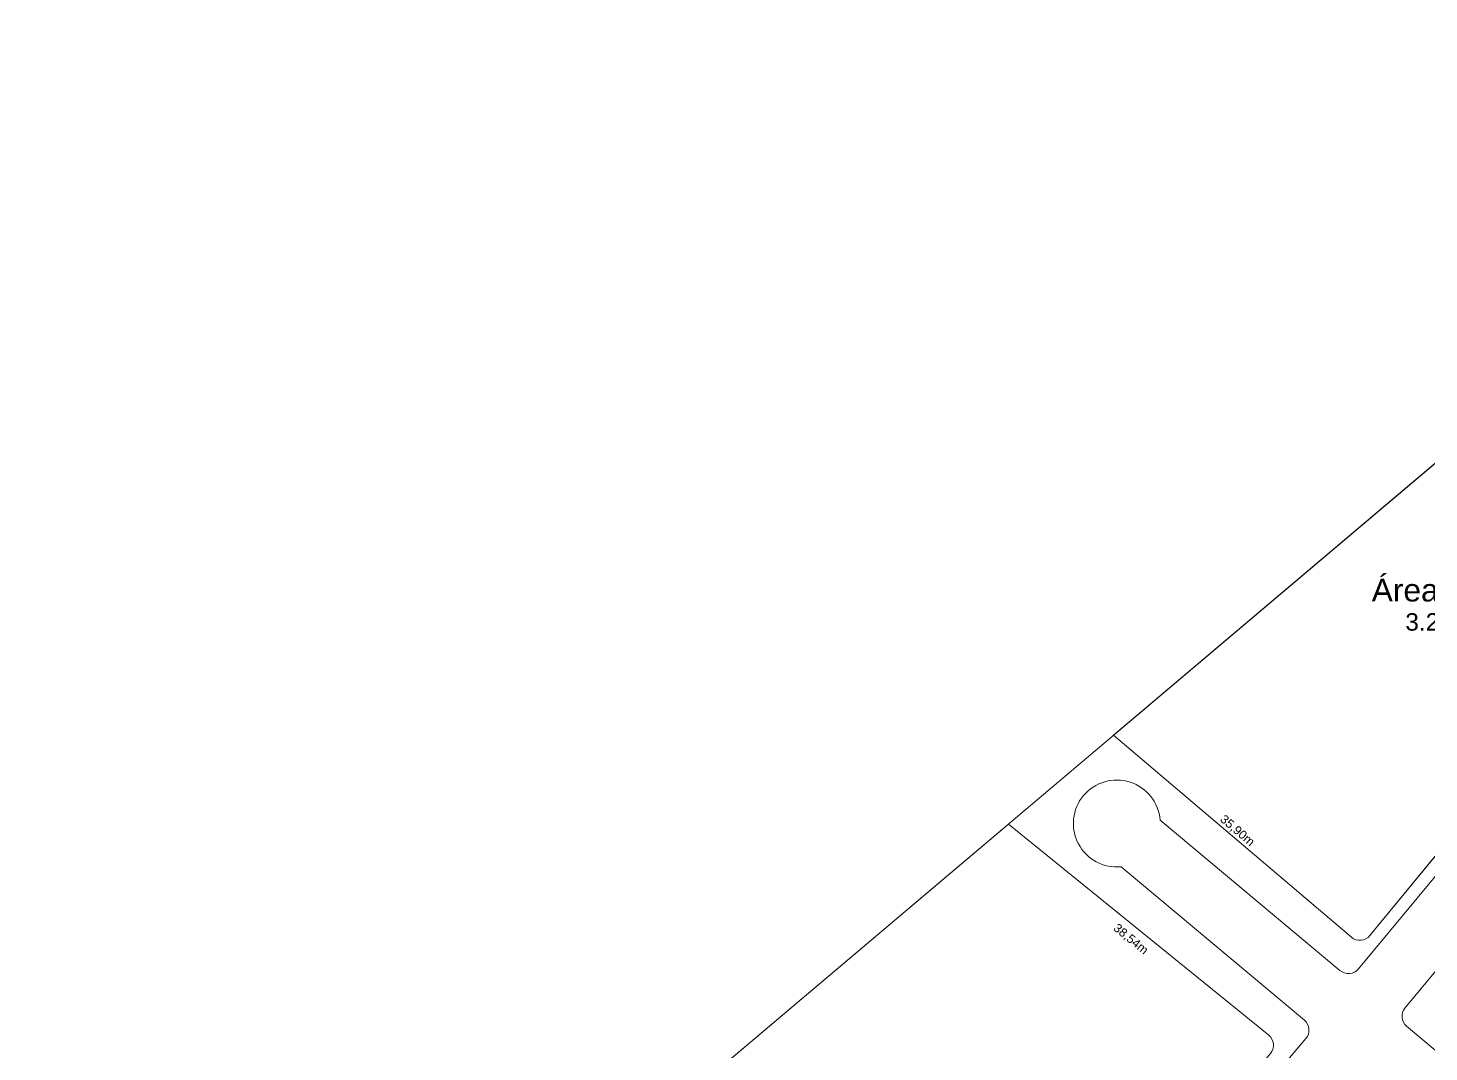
# Model space of a CAD drawing. Header units: metres. Extents: x 3808 to 8215, y 2374 to 6187.
# Drawn here: x 4615 to 4776.2, y 3292.9 to 3410.7 of the extents above; entities that cross this region are included whole.
import ezdxf

# ---------------------------------------------------------------- set-up
doc = ezdxf.new("R2010")
doc.units = ezdxf.units.M
for name, color, linetype in [('Calçada', 8, 'Continuous'), ('COTAS', 7, 'Continuous'), ('Lote', 7, 'Continuous'), ('Nº. quadra', 7, 'Continuous'), ('quadras', 7, 'Continuous')]:
    doc.layers.add(name, color=color, linetype=linetype)
doc.styles.add('Arial', font='arial.ttf')
doc.dimstyles.new('Copy(2) of ISO-25', dxfattribs={"dimtxt": 1, "dimasz": 2.5, "dimexe": 1.25, "dimexo": 0.625, "dimgap": 0.2, "dimtad": 1, "dimtoh": 1, "dimlfac": 1, "dimzin": 1, "dimtxsty": 'Arial', "dimblk": 'NONE', "dimcen": 0, "dimse1": 1, "dimse2": 1, "dimsd1": 1, "dimsd2": 1, "dimclrt": 256, "dimaunit": 1, "dimadec": 3, "dimazin": 0, "dimtfac": 1, "dimtmove": 0, "dimatfit": 3, "dimldrblk": 'NONE', "dimfxl": 1, "dimtolj": 1, "dimtzin": 0, "dimarcsym": 0})

# ---------------------------------------------------------------- blocks, each defined once
blk = doc.blocks.new('*D2523')
at = {"layer": 'Defpoints', "color": 0, "linetype": 'Continuous', "transparency": 16777216}
for p in [(4842.67, 3395.48), (4842.67, 3395.48), (4769.39, 3306.31)]:
    blk.add_point(p, dxfattribs=at)
at = {"layer": 'COTAS', "linetype": 'Continuous', "lineweight": 5, "transparency": 16777216, "insert": (4805.41, 3351.4), "char_height": 1, "attachment_point": 5, "rotation": 50.5871, "style": 'Arial'}
blk.add_mtext('\\A1;115,42m', dxfattribs=at)
blk = doc.blocks.new('_None')
blk = doc.blocks.new('*D6302')
at = {"layer": 'Defpoints', "color": 0, "linetype": 'Continuous', "transparency": 16777216}
for p in [(4727.82, 3319.14), (4729.31, 3317.37), (4622.78, 3230.32)]:
    blk.add_point(p, dxfattribs=at)
at = {"layer": 'COTAS', "linetype": 'Continuous', "lineweight": 5, "transparency": 16777216, "insert": (4676.28, 3273.57), "char_height": 1, "attachment_point": 5, "rotation": 40.2213, "style": 'Arial'}
blk.add_mtext('\\A1;137,56m', dxfattribs=at)
blk = doc.blocks.new('*D6303')
at = {"layer": 'Defpoints', "color": 0, "linetype": 'Continuous', "transparency": 16777216}
for p in [(4820.12, 3397.2), (4821.87, 3395.13), (4739.91, 3329.37)]:
    blk.add_point(p, dxfattribs=at)
at = {"layer": 'COTAS', "linetype": 'Continuous', "lineweight": 5, "transparency": 16777216, "insert": (4781.25, 3361.82), "char_height": 1, "attachment_point": 5, "rotation": 40.2213, "style": 'Arial'}
blk.add_mtext('\\A1;105,05m', dxfattribs=at)
blk = doc.blocks.new('*D6308')
at = {"layer": 'Defpoints', "color": 0, "linetype": 'Continuous', "transparency": 16777216}
for p in [(4727.82, 3319.14), (4757.75, 3294.86), (4756.32, 3293.1)]:
    blk.add_point(p, dxfattribs=at)
at = {"layer": 'quadras', "linetype": 'Continuous', "lineweight": 5, "transparency": 16777216, "insert": (4741.86, 3305.86), "char_height": 1, "attachment_point": 5, "rotation": 320.9443, "style": 'Arial'}
blk.add_mtext('\\A1;38,54m', dxfattribs=at)
blk = doc.blocks.new('*D6309')
at = {"layer": 'Defpoints', "color": 0, "linetype": 'Continuous', "transparency": 16777216}
for p in [(4739.91, 3329.37), (4767.26, 3306.12), (4767.26, 3306.12)]:
    blk.add_point(p, dxfattribs=at)
at = {"layer": 'quadras', "linetype": 'Continuous', "lineweight": 5, "transparency": 16777216, "insert": (4754.11, 3318.35), "char_height": 1, "attachment_point": 5, "rotation": 319.6311, "style": 'Arial'}
blk.add_mtext('\\A1;35,90m', dxfattribs=at)

msp = doc.modelspace()

# ---------------------------------------------------------------- linework, layer by layer
at = {"layer": 'Calçada', "linetype": 'Continuous', "lineweight": 5, "flags": 128}
for points in [[(4745.261, 3319.596), (4765.946, 3302.283, 0.4153985), (4768.063, 3302.475), (4838.03, 3386.761), (4846.152, 3396.502, 0.4132033), (4845.964, 3398.611), (4837.25, 3405.928)], [(4820.201, 3256.873, 0.4135283), (4822.312, 3257.058), (4893.239, 3341.399), (4900.796, 3350.64, 0.4104273), (4900.6, 3352.738), (4853.623, 3392.181, 0.4152246), (4851.506, 3391.993), (4843.412, 3382.284), (4773.423, 3297.973, 0.4130297), (4773.615, 3295.864), (4820.201, 3256.873)], [(4740.768, 3314.228), (4761.85, 3296.583, -0.415543), (4762.033, 3294.464), (4672.523, 3188.5)]]:
    msp.add_lwpolyline(points, format="xyb", dxfattribs=at)
at = {"layer": 'Calçada', "linetype": 'Continuous', "lineweight": 5}
msp.add_arc((4740.276, 3319.203), 5, 4.49863, 275.64462, dxfattribs=at)
at = {"layer": 'Lote', "linetype": 'Continuous', "lineweight": 5}
msp.add_line((4615.037, 3223.766), (4820.118, 3397.203), dxfattribs=at)
at = {"layer": 'quadras', "linetype": 'Continuous', "lineweight": 5}
for p, q in [((4842.673, 3395.481), (4769.393, 3306.309)), ((4739.91, 3329.371), (4767.263, 3306.118)), ((4757.746, 3294.859), (4727.816, 3319.143))]:
    msp.add_line(p, q, dxfattribs=at)
at = {"layer": 'quadras', "linetype": 'Continuous', "lineweight": 5, "flags": 128}
for points in [[(4767.263, 3306.118, 0.4191093), (4769.393, 3306.309), (4842.673, 3395.481, 0.4129706), (4842.472, 3397.588), (4826.608, 3410.738), (4816.479, 3402.02), (4820.118, 3397.203), (4739.91, 3329.371)], [(4757.947, 3292.726, 0.4200154), (4757.746, 3294.859), (4727.816, 3319.143), (4622.784, 3230.317), (4669.849, 3190.752, 0.4135152), (4671.96, 3190.933)]]:
    msp.add_lwpolyline(points, format="xyb", close=True, dxfattribs=at)
at = {"layer": 'quadras', "linetype": 'Continuous', "lineweight": 5}
for centre, start, end in [((4768.234, 3307.261), 229.63108, 320.58712), ((4756.801, 3293.694), 319.81167, 50.94429)]:
    msp.add_arc(centre, 1.5, start, end, dxfattribs=at)

# ---------------------------------------------------------------- texts
at = {"layer": 'Nº. quadra', "lineweight": 5, "style": 'Arial'}
msp.add_text('Área Verde 03', height=2.60834, dxfattribs=at).set_placement((4769.6, 3344.748))
at = {"layer": 'Nº. quadra', "color": 1, "lineweight": 5, "style": 'Arial'}
msp.add_text('3.236,16 m²', height=2.0071, dxfattribs=at).set_placement((4773.466, 3341.395))

# ---------------------------------------------------------------- dimensions: what is measured, and where the dimension line sits
at = {"layer": 'COTAS', "linetype": 'Continuous', "lineweight": 5}
for p1, p2, distance, picture, middle in [((4739.91, 3329.371), (4820.118, 3397.203), -2.716, '*D6303', (4781.251, 3361.825)), ((4769.393, 3306.309), (4842.673, 3395.481), 0, '*D2523', (4805.414, 3351.403)), ((4622.784, 3230.317), (4727.816, 3319.143), -2.32, '*D6302', (4676.281, 3273.571))]:
    dim = msp.add_aligned_dim(p1=p1, p2=p2, distance=distance, dimstyle='Copy(2) of ISO-25', override={"dimpost": 'm'}, dxfattribs=at)
    dim.commit()
    dim.dimension.update_dxf_attribs({"geometry": picture, "text_midpoint": middle})
at = {"layer": 'quadras', "linetype": 'Continuous', "lineweight": 5}
for p1, p2, distance, picture, middle in [((4739.91, 3329.371), (4767.263, 3306.118), 0, '*D6309', (4754.105, 3318.355)), ((4727.816, 3319.143), (4757.746, 3294.859), -2.269, '*D6308', (4741.856, 3305.861))]:
    dim = msp.add_aligned_dim(p1=p1, p2=p2, distance=distance, dimstyle='Copy(2) of ISO-25', override={"dimpost": 'm'}, dxfattribs=at)
    dim.commit()
    dim.dimension.update_dxf_attribs({"geometry": picture, "text_midpoint": middle})

doc.saveas('drawing.dxf')
